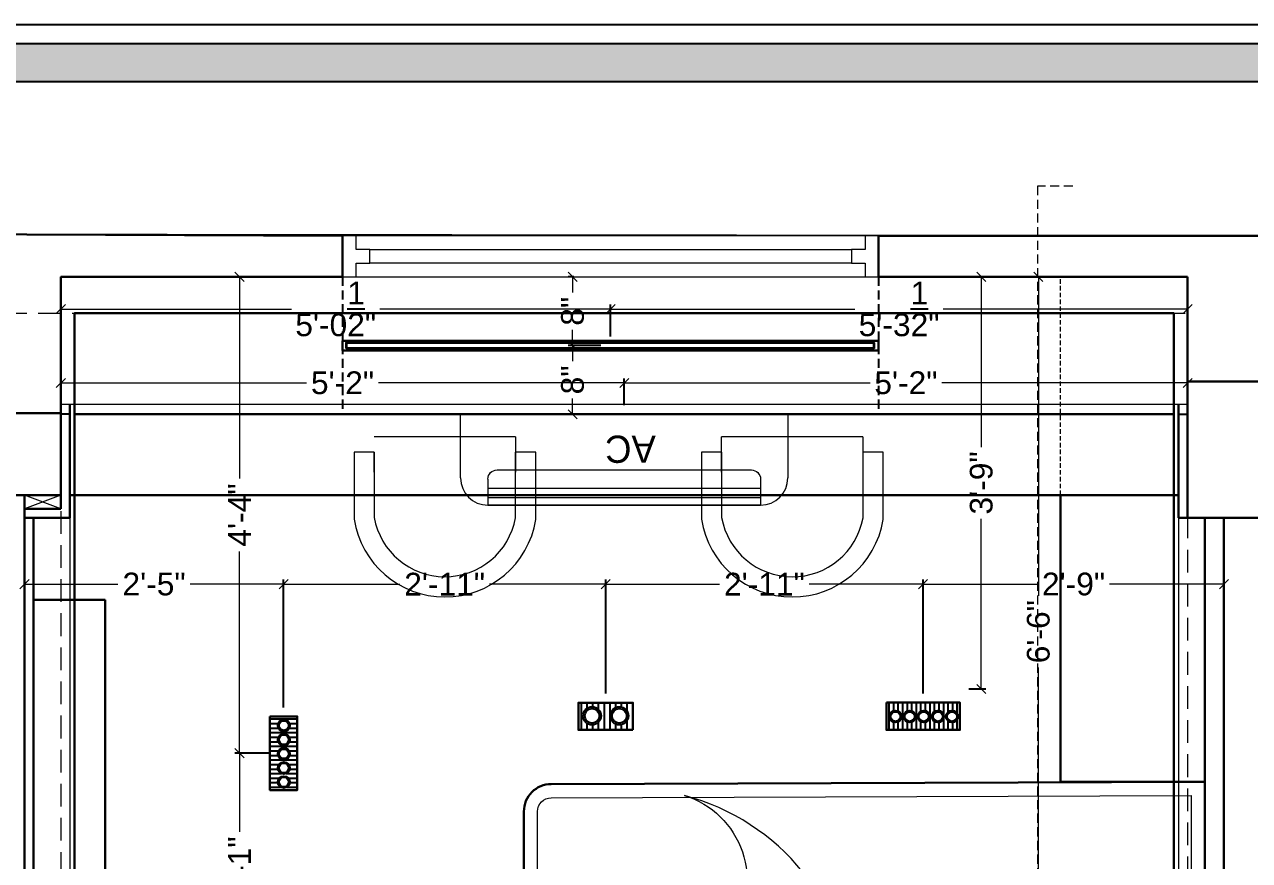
# Model space of a CAD drawing. Header units: millimetres. Extents: x 56222 to 3066687, y -650199 to -121287.
# Drawn here: x 129309.3 to 129444.1, y -185184.6 to -185092.7 of the extents above; entities that cross this region are included whole.
import ezdxf

# ---------------------------------------------------------------- set-up
doc = ezdxf.new("R2010")
doc.units = ezdxf.units.MM
doc.header["$MEASUREMENT"] = 0
doc.header["$PDMODE"] = 35
for name, pattern in [('00 . GROUND FLOOR$0$DASHED', [0.75, 0.5, -0.25]), ('CENTER', [2, 1.25, -0.25, 0.25, -0.25]), ('DASHED2', [0.375, 0.25, -0.125]), ('DASHEDX2', [1.5, 1, -0.5])]:
    doc.linetypes.add(name, pattern=pattern)
doc.layers.get('Defpoints').update_dxf_attribs({"color": 220})
for name, color, linetype, lineweight in [('COLUMN', 1, 'Continuous', 30), ('dim05', 1, 'Continuous', 13), ('Electrical', 84, 'Continuous', 30), ('FIRST FLOOR', 7, 'Continuous', 9), ('FIRST FLOOR_( PLine )_', 251, 'Continuous', 30), ('FURNITURE', 32, 'Continuous', 9), ('FURNITURE-1', 252, 'Continuous', 13), ('GF FALSE CEILING', 6, 'Continuous', 35), ('Labelling', 1, 'Continuous', 25), ('NAME PLATE', 7, 'Continuous', 25), ('Text', 7, 'Continuous', 15), ('wall', 7, 'Continuous', 30)]:
    doc.layers.add(name, color=color, linetype=linetype, lineweight=lineweight)
doc.layers.add('XX~SLAB ( PLINE )', color=251, linetype='Continuous', plot=False)
doc.styles.add('Arial', font='arial.ttf')
doc.styles.get("Standard").update_dxf_attribs({"font": 'arial.ttf', "height": 6})
doc.styles.add('TEXT', font='eurr____.ttf')
doc.dimstyles.new('ISO-25', dxfattribs={"dimtxt": 2.5, "dimasz": 1, "dimexe": 0.5, "dimexo": 1, "dimtad": 0, "dimdec": 1, "dimlunit": 4, "dimtxsty": 'Standard', "dimblk": 'OBLIQUE', "dimcen": 2.5, "dimclrd": 1, "dimclre": 1, "dimclrt": 5, "dimadec": 0, "dimazin": 0, "dimtfac": 1, "dimtdec": 1, "dimtmove": 0, "dimatfit": 3, "dimfxl": 1, "dimlwd": -1, "dimarcsym": 0})

# ---------------------------------------------------------------- blocks, each defined once
blk = doc.blocks.new('LAYOUT FILE')
at = {"layer": 'NAME PLATE', "true_color": 0xd39e00}
h = blk.add_hatch(color=42, dxfattribs=at)
h.paths.add_polyline_path([(3346889.83, -513806.18), (3346889.83, -514260.7), (3347535.56, -514260.7), (3347535.56, -513806.18)])
h.paths.add_polyline_path([(3346894.36, -513810.71), (3347531.03, -513810.71), (3347531.03, -514256.17), (3346894.36, -514256.17)], flags=16)
at = {"layer": 'NAME PLATE', "color": 42, "true_color": 0xd39e00}
for points in [[(3346887.56, -513803.91), (3347537.83, -513803.91), (3347537.83, -514262.96), (3346887.56, -514262.96)], [(3346889.83, -513806.18), (3347535.56, -513806.18), (3347535.56, -514260.7), (3346889.83, -514260.7)], [(3346894.36, -513810.71), (3347531.03, -513810.71), (3347531.03, -514256.17), (3346894.36, -514256.17)]]:
    blk.add_lwpolyline(points, close=True, dxfattribs=at)
blk = doc.blocks.new('KIDS')
at = {"layer": 'FURNITURE', "color": 9, "lineweight": 5, "true_color": 0xc7c8ca}
for p, q in [((134669.9, -183424.79), (134669.9, -183300.79)), ((134682.4, -183301.79), (134807.4, -183301.79)), ((134679.9, -183424.79), (134681.4, -183428.79)), ((134681.4, -183424.79), (134679.9, -183428.79)), ((134682.4, -183423.79), (134807.4, -183423.79))]:
    blk.add_line(p, q, dxfattribs=at)
at = {"layer": 'FURNITURE', "color": 9, "lineweight": 30, "true_color": 0xc7c8ca}
for p, q in [((134682.4, -183300.79), (134682.4, -183301.79)), ((134669.9, -183301.79), (134682.4, -183301.79)), ((134679.9, -183423.79), (134679.9, -183301.79)), ((134691.41, -183427.92), (134691.41, -183419.92)), ((134691.41, -183419.92), (134745.41, -183419.92)), ((134745.41, -183419.92), (134745.41, -183427.79)), ((134669.9, -183423.79), (134682.4, -183423.79)), ((134681.4, -183424.79), (134679.9, -183424.79)), ((134681.4, -183424.79), (134681.4, -183428.79)), ((134682.4, -183423.79), (134682.4, -183428.79)), ((134808.9, -183427.79), (134682.4, -183427.79)), ((134751.4, -183428.79), (134751.4, -183427.79)), ((134751.4, -183428.79), (134779.4, -183428.79))]:
    blk.add_line(p, q, dxfattribs=at)
at = {"layer": 'FURNITURE', "color": 9, "linetype": '00 . GROUND FLOOR$0$DASHED', "lineweight": 5, "true_color": 0xc7c8ca}
blk.add_line((134679.9, -183314.79), (134655.9, -183314.79), dxfattribs=at)
at = {"layer": 'FURNITURE', "color": 9, "true_color": 0xc7c8ca}
for p, q in [((134673.48, -183336.52, -0.04), (134677.38, -183336.52, -0.04)), ((134673.48, -183336.52, -0.04), (134673.48, -183352.07, -0.04)), ((134673.48, -183374.76, -0.04), (134677.38, -183374.76, -0.04)), ((134673.48, -183374.76, -0.04), (134673.48, -183390.31, -0.04))]:
    blk.add_line(p, q, dxfattribs=at)
at = {"layer": 'FURNITURE'}
blk.add_line((134677.38, -183352.07, -0.04), (134673.48, -183352.07, -0.04), dxfattribs=at)
at = {"layer": 'FURNITURE', "color": 9, "lineweight": 30, "true_color": 0xc7c8ca}
for points in [[(134682.4, -183296.79), (134780.43, -183296.79), (134780.43, -183298.89), (134682.4, -183298.89)], [(134780.43, -183296.79), (134780.43, -183314.79), (134807.4, -183314.79), (134807.4, -183296.79)]]:
    blk.add_lwpolyline(points, close=True, dxfattribs=at)
blk.add_lwpolyline([(134679.9, -183301.79), (134679.9, -183314.79), (134711.43, -183314.79), (134711.43, -183298.89), (134682.4, -183298.89)], dxfattribs=at)
blk.add_lwpolyline([(134777.68, -183373.83), (134714.68, -183373.83, -0.414214), (134711.68, -183370.83), (134711.43, -183298.89), (134780.43, -183298.89), (134780.68, -183370.83, -0.414214)], format="xyb", close=True, dxfattribs=at)
at = {"layer": 'FURNITURE', "color": 9, "linetype": 'DASHEDX2', "lineweight": 25, "true_color": 0xc7c8ca}
for points in [[(134655.9, -183334.79), (134671.01, -183334.79), (134671.01, -183300.79), (134655.9, -183300.79)], [(134655.9, -183393.79), (134671.01, -183393.79), (134671.01, -183424.79), (134655.9, -183424.79)]]:
    blk.add_lwpolyline(points, close=True, dxfattribs=at)
at = {"layer": 'FURNITURE', "color": 9, "true_color": 0xc7c8ca}
for points in [[(134777.68, -183372.33), (134714.68, -183372.33, -0.414214), (134713.18, -183370.83), (134712.93, -183300.39), (134778.93, -183300.39), (134779.18, -183370.83, -0.414214)], [(134727.94, -183351.04, -0.527965), (134735.73, -183337.52, 0.323475), (134712.93, -183356.16, -0.508743), (134727.94, -183351.04)]]:
    blk.add_lwpolyline(points, format="xyb", close=True, dxfattribs=at)
at = {"layer": 'FURNITURE', "color": 9, "true_color": 0xc7c8ca, "elevation": -0.01}
for points in [[(134745.42, -183317.71, -0.100586), (134745.42, -183302.71, -0.075726), (134721.42, -183302.71, -0.148967), (134721.42, -183317.71, -0.074116)], [(134749.5, -183317.71, 0.100586), (134749.5, -183302.71, 0.075726), (134773.5, -183302.71, 0.148967), (134773.5, -183317.71, 0.074116)]]:
    blk.add_lwpolyline(points, format="xyb", close=True, dxfattribs=at)
at = {"layer": 'FURNITURE', "color": 9, "true_color": 0xc7c8ca, "elevation": -0.04, "flags": 128}
for points in [[(134675.16, -183352.07), (134675.16, -183354.29), (134682.54, -183354.29, 0.853613), (134682.59, -183334.29), (134675.16, -183334.29), (134675.16, -183336.51)], [(134677.38, -183352.07), (134675.16, -183352.07), (134682.36, -183352.07, 0.835758), (134682.4, -183336.51), (134677.38, -183336.51), (134675.16, -183336.51)], [(134675.16, -183390.3), (134675.16, -183392.52), (134682.54, -183392.52, 0.853613), (134682.59, -183372.52), (134675.16, -183372.52), (134675.16, -183374.75)], [(134677.38, -183390.3), (134675.16, -183390.3), (134682.36, -183390.3, 0.835758), (134682.4, -183374.75), (134677.38, -183374.75), (134675.16, -183374.75)]]:
    blk.add_lwpolyline(points, format="xyb", dxfattribs=at)
at = {"layer": 'FURNITURE', "color": 9, "true_color": 0xc7c8ca}
for points in [[(134726.16, -183305.45, -0.01), (134726.93, -183306.86, -0.01), (134728.56, -183309.86, -0.01), (134727.12, -183312.98, -0.01), (134726.36, -183314.62, -0.01)], [(134726.8, -183305.45, -0.01), (134727.58, -183306.86, -0.01), (134729.21, -183309.86, -0.01), (134727.77, -183312.98, -0.01), (134727.01, -183314.62, -0.01)], [(134742, -183305.45, -0.01), (134741.22, -183306.86, -0.01), (134739.59, -183309.86, -0.01), (134741.03, -183312.98, -0.01), (134741.79, -183314.62, -0.01)], [(134742.64, -183305.45, -0.01), (134741.87, -183306.86, -0.01), (134740.24, -183309.86, -0.01), (134741.68, -183312.98, -0.01), (134742.44, -183314.62, -0.01)], [(134752.28, -183305.45, -0.01), (134753.05, -183306.86, -0.01), (134754.68, -183309.86, -0.01), (134753.24, -183312.98, -0.01), (134752.48, -183314.62, -0.01)], [(134752.92, -183305.45, -0.01), (134753.69, -183306.86, -0.01), (134755.32, -183309.86, -0.01), (134753.88, -183312.98, -0.01), (134753.13, -183314.62, -0.01)], [(134768.11, -183305.45, -0.01), (134767.34, -183306.86, -0.01), (134765.71, -183309.86, -0.01), (134767.15, -183312.98, -0.01), (134767.91, -183314.62, -0.01)], [(134768.76, -183305.45, -0.01), (134767.99, -183306.86, -0.01), (134766.35, -183309.86, -0.01), (134767.8, -183312.98, -0.01), (134768.55, -183314.62, -0.01)]]:
    blk.add_open_spline(points, degree=3, knots=[0, 0, 0, 0, 4.577917, 9.671137, 9.671137, 9.671137, 9.671137], dxfattribs=at)
blk = doc.blocks.new('_Oblique')
at = {"layer": 'wall', "color": 0, "lineweight": -2}
blk.add_line((-0.5, -0.5), (0.5, 0.5), dxfattribs=at)
blk = doc.blocks.new('*D196')
at = {"layer": 'Defpoints', "color": 0, "lineweight": 30, "transparency": 16777216}
for p in [(129337.8, -185154.25), (129373.25, -185167.28), (129337.8, -185168.8)]:
    blk.add_point(p, dxfattribs=at)
at = {"layer": 'dim05', "color": 1, "linetype": 'Continuous', "lineweight": -2, "transparency": 16777216}
for p, q in [((129337.8, -185167.8), (129337.8, -185153.75)), ((129373.25, -185166.28), (129373.25, -185153.75))]:
    blk.add_line(p, q, dxfattribs=at)
at = {"layer": 'dim05', "color": 1, "linetype": 'Continuous', "transparency": 16777216}
for p, q in [((129337.8, -185154.25), (129350.59, -185154.25)), ((129373.25, -185154.25), (129360.47, -185154.25))]:
    blk.add_line(p, q, dxfattribs=at)
at = {"layer": 'dim05', "color": 1, "transparency": 16777216, "rotation": 180}
blk.add_blockref('_Oblique', (129337.8, -185154.25), dxfattribs=at)
at = {"layer": 'dim05', "color": 1, "transparency": 16777216}
blk.add_blockref('_Oblique', (129373.25, -185154.25), dxfattribs=at)
at = {"layer": 'dim05', "color": 5, "lineweight": 25, "transparency": 16777216, "insert": (129355.53, -185154.25), "char_height": 2.5, "attachment_point": 5, "style": 'Arial'}
blk.add_mtext('2\'-11"', dxfattribs=at)
blk = doc.blocks.new('*D197')
at = {"layer": 'Defpoints', "color": 0, "lineweight": 30, "transparency": 16777216}
for p in [(129309.29, -185154.25), (129309.29, -185163.48), (129337.8, -185168.8)]:
    blk.add_point(p, dxfattribs=at)
at = {"layer": 'dim05', "color": 1, "linetype": 'Continuous', "lineweight": -2, "transparency": 16777216}
for p, q in [((129309.29, -185162.48), (129309.29, -185153.75)), ((129337.8, -185167.8), (129337.8, -185153.75))]:
    blk.add_line(p, q, dxfattribs=at)
at = {"layer": 'dim05', "color": 1, "linetype": 'Continuous', "transparency": 16777216}
for p, q in [((129309.29, -185154.25), (129319.58, -185154.25)), ((129337.8, -185154.25), (129327.52, -185154.25))]:
    blk.add_line(p, q, dxfattribs=at)
at = {"layer": 'dim05', "color": 1, "transparency": 16777216, "rotation": 180}
blk.add_blockref('_Oblique', (129309.29, -185154.25), dxfattribs=at)
at = {"layer": 'dim05', "color": 1, "transparency": 16777216}
blk.add_blockref('_Oblique', (129337.8, -185154.25), dxfattribs=at)
at = {"layer": 'dim05', "color": 5, "lineweight": 25, "transparency": 16777216, "insert": (129323.55, -185154.25), "char_height": 2.5, "attachment_point": 5, "style": 'Arial'}
blk.add_mtext('2\'-5"', dxfattribs=at)
blk = doc.blocks.new('*D200')
at = {"layer": 'Defpoints', "color": 0, "lineweight": 30, "transparency": 16777216}
for p in [(129417.19, -185120.46), (129420.87, -185120.46), (129417.19, -185198.49)]:
    blk.add_point(p, dxfattribs=at)
at = {"layer": 'dim05', "color": 1, "linetype": 'Continuous', "lineweight": -2, "transparency": 16777216}
for p, q in [((129418.19, -185120.46), (129421.37, -185120.46)), ((129418.19, -185198.49), (129421.37, -185198.49))]:
    blk.add_line(p, q, dxfattribs=at)
at = {"layer": 'dim05', "color": 1, "linetype": 'Continuous', "transparency": 16777216}
for p, q in [((129420.87, -185120.46), (129420.87, -185155.52)), ((129420.87, -185198.49), (129420.87, -185163.43))]:
    blk.add_line(p, q, dxfattribs=at)
at = {"layer": 'dim05', "color": 1, "transparency": 16777216}
for p, rotation in [((129420.87, -185120.46), 90), ((129420.87, -185198.49), 270)]:
    blk.add_blockref('_Oblique', p, dxfattribs=dict(at, rotation=rotation))
at = {"layer": 'dim05', "color": 5, "lineweight": 25, "transparency": 16777216, "insert": (129420.87, -185159.48), "char_height": 2.5, "attachment_point": 5, "rotation": 90, "style": 'Arial'}
blk.add_mtext('6\'-6"', dxfattribs=at)
blk = doc.blocks.new('*D203')
at = {"layer": 'Defpoints', "color": 0, "lineweight": 30, "transparency": 16777216}
for p in [(129333.39, -185120.46), (129332.95, -185172.84), (129336.17, -185172.84)]:
    blk.add_point(p, dxfattribs=at)
at = {"layer": 'dim05', "color": 1, "linetype": 'Continuous', "lineweight": -2, "transparency": 16777216}
for p, q in [((129332.39, -185120.46), (129332.45, -185120.46)), ((129335.17, -185172.84), (129332.45, -185172.84))]:
    blk.add_line(p, q, dxfattribs=at)
at = {"layer": 'dim05', "color": 1, "linetype": 'Continuous', "transparency": 16777216}
for p, q in [((129332.95, -185120.46), (129332.95, -185142.65)), ((129332.95, -185172.84), (129332.95, -185150.65))]:
    blk.add_line(p, q, dxfattribs=at)
at = {"layer": 'dim05', "color": 1, "transparency": 16777216}
for p, rotation in [((129332.95, -185120.46), 90), ((129332.95, -185172.84), 270)]:
    blk.add_blockref('_Oblique', p, dxfattribs=dict(at, rotation=rotation))
at = {"layer": 'dim05', "color": 5, "lineweight": 25, "transparency": 16777216, "insert": (129332.95, -185146.65), "char_height": 2.5, "attachment_point": 5, "rotation": 90, "style": 'Arial'}
blk.add_mtext('4\'-4"', dxfattribs=at)
blk = doc.blocks.new('*D204')
at = {"layer": 'Defpoints', "color": 0, "lineweight": 30, "transparency": 16777216}
for p in [(129337.17, -185172.84), (129332.95, -185198.09), (129336.3, -185198.09)]:
    blk.add_point(p, dxfattribs=at)
at = {"layer": 'dim05', "color": 1, "linetype": 'Continuous', "lineweight": -2, "transparency": 16777216}
for p, q in [((129336.17, -185172.84), (129332.45, -185172.84)), ((129335.3, -185198.09), (129332.45, -185198.09))]:
    blk.add_line(p, q, dxfattribs=at)
at = {"layer": 'dim05', "color": 1, "linetype": 'Continuous', "transparency": 16777216}
for p, q in [((129332.95, -185172.84), (129332.95, -185181.5)), ((129332.95, -185198.09), (129332.95, -185189.44))]:
    blk.add_line(p, q, dxfattribs=at)
at = {"layer": 'dim05', "color": 1, "transparency": 16777216}
for p, rotation in [((129332.95, -185172.84), 90), ((129332.95, -185198.09), 270)]:
    blk.add_blockref('_Oblique', p, dxfattribs=dict(at, rotation=rotation))
at = {"layer": 'dim05', "color": 5, "lineweight": 25, "transparency": 16777216, "insert": (129332.95, -185185.47), "char_height": 2.5, "attachment_point": 5, "rotation": 90, "style": 'Arial'}
blk.add_mtext('2\'-1"', dxfattribs=at)
blk = doc.blocks.new('*D205')
at = {"layer": 'Defpoints', "color": 0, "lineweight": 30, "transparency": 16777216}
for p in [(129437.29, -185124), (129373.79, -185128.02), (129437.29, -185128.02)]:
    blk.add_point(p, dxfattribs=at)
at = {"layer": 'dim05', "color": 1, "linetype": 'Continuous', "lineweight": -2, "transparency": 16777216}
for p, q in [((129373.79, -185127.02), (129373.79, -185123.5)), ((129437.29, -185127.02), (129437.29, -185123.5))]:
    blk.add_line(p, q, dxfattribs=at)
at = {"layer": 'dim05', "color": 1, "linetype": 'Continuous', "transparency": 16777216}
for p, q in [((129373.79, -185124), (129400.68, -185124)), ((129437.29, -185124), (129410.4, -185124))]:
    blk.add_line(p, q, dxfattribs=at)
at = {"layer": 'dim05', "color": 1, "transparency": 16777216, "rotation": 180}
blk.add_blockref('_Oblique', (129373.79, -185124), dxfattribs=at)
at = {"layer": 'dim05', "color": 1, "transparency": 16777216}
blk.add_blockref('_Oblique', (129437.29, -185124), dxfattribs=at)
at = {"layer": 'dim05', "color": 5, "lineweight": 25, "transparency": 16777216, "insert": (129405.54, -185124), "char_height": 2.5, "attachment_point": 5, "style": 'Arial'}
blk.add_mtext('5\'-3{\\H1x;\\S1/2;}"', dxfattribs=at)
blk = doc.blocks.new('*D206')
at = {"layer": 'Defpoints', "color": 0, "lineweight": 30, "transparency": 16777216}
for p in [(129313.29, -185124), (129313.29, -185128.02), (129373.79, -185128.02)]:
    blk.add_point(p, dxfattribs=at)
at = {"layer": 'dim05', "color": 1, "linetype": 'Continuous', "lineweight": -2, "transparency": 16777216}
for p, q in [((129313.29, -185127.02), (129313.29, -185123.5)), ((129373.79, -185127.02), (129373.79, -185123.5))]:
    blk.add_line(p, q, dxfattribs=at)
at = {"layer": 'dim05', "color": 1, "linetype": 'Continuous', "transparency": 16777216}
for p, q in [((129313.29, -185124), (129338.68, -185124)), ((129373.79, -185124), (129348.4, -185124))]:
    blk.add_line(p, q, dxfattribs=at)
at = {"layer": 'dim05', "color": 1, "transparency": 16777216, "rotation": 180}
blk.add_blockref('_Oblique', (129313.29, -185124), dxfattribs=at)
at = {"layer": 'dim05', "color": 1, "transparency": 16777216}
blk.add_blockref('_Oblique', (129373.79, -185124), dxfattribs=at)
at = {"layer": 'dim05', "color": 5, "lineweight": 25, "transparency": 16777216, "insert": (129343.54, -185124), "char_height": 2.5, "attachment_point": 5, "style": 'Arial'}
blk.add_mtext('5\'-0{\\H1x;\\S1/2;}"', dxfattribs=at)
blk = doc.blocks.new('*D207')
at = {"layer": 'Defpoints', "color": 0, "lineweight": 30, "transparency": 16777216}
for p in [(129437.29, -185132.12), (129375.29, -185135.57), (129437.29, -185135.57)]:
    blk.add_point(p, dxfattribs=at)
at = {"layer": 'dim05', "color": 1, "linetype": 'Continuous', "lineweight": -2, "transparency": 16777216}
for p, q in [((129375.29, -185134.57), (129375.29, -185131.62)), ((129437.29, -185134.57), (129437.29, -185131.62))]:
    blk.add_line(p, q, dxfattribs=at)
at = {"layer": 'dim05', "color": 1, "linetype": 'Continuous', "transparency": 16777216}
for p, q in [((129375.29, -185132.12), (129402.34, -185132.12)), ((129437.29, -185132.12), (129410.24, -185132.12))]:
    blk.add_line(p, q, dxfattribs=at)
at = {"layer": 'dim05', "color": 1, "transparency": 16777216, "rotation": 180}
blk.add_blockref('_Oblique', (129375.29, -185132.12), dxfattribs=at)
at = {"layer": 'dim05', "color": 1, "transparency": 16777216}
blk.add_blockref('_Oblique', (129437.29, -185132.12), dxfattribs=at)
at = {"layer": 'dim05', "color": 5, "lineweight": 25, "transparency": 16777216, "insert": (129406.29, -185132.12), "char_height": 2.5, "attachment_point": 5, "style": 'Arial'}
blk.add_mtext('5\'-2"', dxfattribs=at)
blk = doc.blocks.new('*D208')
at = {"layer": 'Defpoints', "color": 0, "lineweight": 30, "transparency": 16777216}
for p in [(129313.29, -185132.12), (129313.29, -185132.46), (129375.29, -185135.57)]:
    blk.add_point(p, dxfattribs=at)
at = {"layer": 'dim05', "color": 1, "linetype": 'Continuous', "lineweight": -2, "transparency": 16777216}
for p, q in [((129313.29, -185131.46), (129313.29, -185131.62)), ((129375.29, -185134.57), (129375.29, -185131.62))]:
    blk.add_line(p, q, dxfattribs=at)
at = {"layer": 'dim05', "color": 1, "linetype": 'Continuous', "transparency": 16777216}
for p, q in [((129313.29, -185132.12), (129340.34, -185132.12)), ((129375.29, -185132.12), (129348.24, -185132.12))]:
    blk.add_line(p, q, dxfattribs=at)
at = {"layer": 'dim05', "color": 1, "transparency": 16777216, "rotation": 180}
blk.add_blockref('_Oblique', (129313.29, -185132.12), dxfattribs=at)
at = {"layer": 'dim05', "color": 1, "transparency": 16777216}
blk.add_blockref('_Oblique', (129375.29, -185132.12), dxfattribs=at)
at = {"layer": 'dim05', "color": 5, "lineweight": 25, "transparency": 16777216, "insert": (129344.29, -185132.12), "char_height": 2.5, "attachment_point": 5, "style": 'Arial'}
blk.add_mtext('5\'-2"', dxfattribs=at)
blk = doc.blocks.new('*D209')
at = {"layer": 'Defpoints', "color": 0, "lineweight": 30, "transparency": 16777216}
for p in [(129370.73, -185120.46), (129369.61, -185128.01), (129373.73, -185128.01)]:
    blk.add_point(p, dxfattribs=at)
at = {"layer": 'dim05', "color": 1, "linetype": 'Continuous', "lineweight": -2, "transparency": 16777216}
for p, q in [((129369.73, -185120.46), (129369.11, -185120.46)), ((129372.73, -185128.01), (129369.11, -185128.01))]:
    blk.add_line(p, q, dxfattribs=at)
at = {"layer": 'dim05', "color": 1, "linetype": 'Continuous', "transparency": 16777216}
for p, q in [((129369.61, -185120.46), (129369.61, -185122.17)), ((129369.61, -185128.01), (129369.61, -185126.3))]:
    blk.add_line(p, q, dxfattribs=at)
at = {"layer": 'dim05', "color": 1, "transparency": 16777216}
for p, rotation in [((129369.61, -185120.46), 90), ((129369.61, -185128.01), 270)]:
    blk.add_blockref('_Oblique', p, dxfattribs=dict(at, rotation=rotation))
at = {"layer": 'dim05', "color": 5, "lineweight": 25, "transparency": 16777216, "insert": (129369.61, -185124.24), "char_height": 2.5, "attachment_point": 5, "rotation": 90, "style": 'Arial'}
blk.add_mtext('8"', dxfattribs=at)
blk = doc.blocks.new('*D210')
at = {"layer": 'Defpoints', "color": 0, "lineweight": 30, "transparency": 16777216}
for p in [(129369.61, -185128.01), (129369.61, -185135.57), (129369.61, -185135.57)]:
    blk.add_point(p, dxfattribs=at)
at = {"layer": 'dim05', "color": 1, "linetype": 'Continuous', "transparency": 16777216}
for p, q in [((129369.61, -185128.01), (129369.61, -185129.73)), ((129369.61, -185135.57), (129369.61, -185133.85))]:
    blk.add_line(p, q, dxfattribs=at)
at = {"layer": 'dim05', "color": 1, "linetype": 'Continuous', "lineweight": -2, "transparency": 16777216}
for p, q in [((129370.61, -185128.01), (129370.11, -185128.01)), ((129370.61, -185135.57), (129370.11, -185135.57))]:
    blk.add_line(p, q, dxfattribs=at)
at = {"layer": 'dim05', "color": 1, "transparency": 16777216}
for p, rotation in [((129369.61, -185128.01), 90), ((129369.61, -185135.57), 270)]:
    blk.add_blockref('_Oblique', p, dxfattribs=dict(at, rotation=rotation))
at = {"layer": 'dim05', "color": 5, "lineweight": 25, "transparency": 16777216, "insert": (129369.61, -185131.79), "char_height": 2.5, "attachment_point": 5, "rotation": 90, "style": 'Arial'}
blk.add_mtext('8"', dxfattribs=at)
blk = doc.blocks.new('*D284')
at = {"layer": 'Defpoints', "color": 0, "lineweight": 30, "transparency": 16777216}
for p in [(129373.25, -185154.25), (129373.25, -185167.28), (129408.18, -185167.28)]:
    blk.add_point(p, dxfattribs=at)
at = {"layer": 'dim05', "color": 1, "linetype": 'Continuous', "lineweight": -2, "transparency": 16777216}
for p, q in [((129373.25, -185166.28), (129373.25, -185153.75)), ((129408.18, -185166.28), (129408.18, -185153.75))]:
    blk.add_line(p, q, dxfattribs=at)
at = {"layer": 'dim05', "color": 1, "linetype": 'Continuous', "transparency": 16777216}
for p, q in [((129373.25, -185154.25), (129385.78, -185154.25)), ((129408.18, -185154.25), (129395.66, -185154.25))]:
    blk.add_line(p, q, dxfattribs=at)
at = {"layer": 'dim05', "color": 1, "transparency": 16777216, "rotation": 180}
blk.add_blockref('_Oblique', (129373.25, -185154.25), dxfattribs=at)
at = {"layer": 'dim05', "color": 1, "transparency": 16777216}
blk.add_blockref('_Oblique', (129408.18, -185154.25), dxfattribs=at)
at = {"layer": 'dim05', "color": 5, "lineweight": 25, "transparency": 16777216, "insert": (129390.72, -185154.25), "char_height": 2.5, "attachment_point": 5, "style": 'Arial'}
blk.add_mtext('2\'-11"', dxfattribs=at)
blk = doc.blocks.new('*D285')
at = {"layer": 'Defpoints', "color": 0, "lineweight": 30, "transparency": 16777216}
for p in [(129441.29, -185154.25), (129441.29, -185158.23), (129408.18, -185164.28)]:
    blk.add_point(p, dxfattribs=at)
at = {"layer": 'dim05', "color": 1, "linetype": 'Continuous', "lineweight": -2, "transparency": 16777216}
for p, q in [((129408.18, -185163.28), (129408.18, -185153.75)), ((129441.29, -185157.23), (129441.29, -185153.75))]:
    blk.add_line(p, q, dxfattribs=at)
at = {"layer": 'dim05', "color": 1, "linetype": 'Continuous', "transparency": 16777216}
for p, q in [((129408.18, -185154.25), (129420.77, -185154.25)), ((129441.29, -185154.25), (129428.71, -185154.25))]:
    blk.add_line(p, q, dxfattribs=at)
at = {"layer": 'dim05', "color": 1, "transparency": 16777216, "rotation": 180}
blk.add_blockref('_Oblique', (129408.18, -185154.25), dxfattribs=at)
at = {"layer": 'dim05', "color": 1, "transparency": 16777216}
blk.add_blockref('_Oblique', (129441.29, -185154.25), dxfattribs=at)
at = {"layer": 'dim05', "color": 5, "lineweight": 25, "transparency": 16777216, "insert": (129424.74, -185154.25), "char_height": 2.5, "attachment_point": 5, "style": 'Arial'}
blk.add_mtext('2\'-9"', dxfattribs=at)
blk = doc.blocks.new('bjf')
at = {"layer": 'Electrical', "lineweight": 25, "true_color": 0x000000}
h = blk.add_hatch(dxfattribs=at)
h.set_pattern_fill('ANSI31', color=18, scale=5, angle=45)
h.set_pattern_definition([(90, (131463.1016, -184596.8727), (-0.625, 0), [])])
h.paths.add_polyline_path([(132070.78, -185180.43), (132064.78, -185180.43), (132064.78, -185183.43), (132070.78, -185183.43)])
h.paths.add_polyline_path([(132067.28, -185181.88, -1), (132065.28, -185181.88, -1)], flags=16)
h.paths.add_polyline_path([(132070.28, -185181.88, -1), (132068.28, -185181.88, -1)], flags=16)
at = {"layer": 'Electrical', "color": 240, "true_color": 0xed1f24}
blk.add_lwpolyline([(132070.78, -185183.43), (132064.78, -185183.43), (132064.78, -185180.43), (132070.78, -185180.43)], close=True, dxfattribs=at)
at = {"layer": 'Electrical', "color": 18, "lineweight": 25, "true_color": 0x000000}
for centre, radius in [((132066.28, -185181.88), 1), ((132066.28, -185181.88), 0.8), ((132069.28, -185181.88), 1), ((132069.28, -185181.88), 0.8)]:
    blk.add_circle(centre, radius, dxfattribs=at)
blk = doc.blocks.new('*D301')
at = {"layer": 'Defpoints', "color": 0, "lineweight": 30, "transparency": 16777216}
for p in [(129412.23, -185120.46), (129414.59, -185120.46), (129412.23, -185165.78)]:
    blk.add_point(p, dxfattribs=at)
at = {"layer": 'dim05', "color": 1, "linetype": 'Continuous', "lineweight": -2, "transparency": 16777216}
for p, q in [((129413.23, -185120.46), (129415.09, -185120.46)), ((129413.23, -185165.78), (129415.09, -185165.78))]:
    blk.add_line(p, q, dxfattribs=at)
at = {"layer": 'dim05', "color": 1, "linetype": 'Continuous', "transparency": 16777216}
for p, q in [((129414.59, -185120.46), (129414.59, -185139.18)), ((129414.59, -185165.78), (129414.59, -185147.07))]:
    blk.add_line(p, q, dxfattribs=at)
at = {"layer": 'dim05', "color": 1, "transparency": 16777216}
for p, rotation in [((129414.59, -185120.46), 90), ((129414.59, -185165.78), 270)]:
    blk.add_blockref('_Oblique', p, dxfattribs=dict(at, rotation=rotation))
at = {"layer": 'dim05', "color": 5, "lineweight": 25, "transparency": 16777216, "insert": (129414.59, -185143.12), "char_height": 2.5, "attachment_point": 5, "rotation": 90, "style": 'Arial'}
blk.add_mtext('3\'-9"', dxfattribs=at)

msp = doc.modelspace()

# ---------------------------------------------------------------- hatches: boundary and pattern name
at = {"layer": 'Electrical', "lineweight": 25, "true_color": 0x000000}
h = msp.add_hatch(dxfattribs=at)
h.set_pattern_fill('ANSI31', color=18, scale=4, angle=45)
h.set_pattern_definition([(90, (116412.94763, -164199.44545), (-0.5, 4e-16), [])])
h.paths.add_polyline_path([(129406.47, -185167.28), (129405.6, -185168.33, -0.675401), (129405.14, -185169.47, -0.15536), (129404.76, -185169.35), (129404.14, -185170.1), (129404.14, -185170.28), (129412.23, -185170.28), (129412.23, -185167.28)])
h.paths.add_polyline_path([(129411.36, -185168.15, -1), (129411.36, -185169.47, -1)], flags=16)
h.paths.add_polyline_path([(129409.81, -185169.47, -1), (129409.81, -185168.15, -1)], flags=16)
h.paths.add_polyline_path([(129411.36, -185168.28, -1), (129411.36, -185169.34, -1)], flags=0)
h.paths.add_polyline_path([(129409.81, -185169.34, -1), (129409.81, -185168.28, -1)], flags=0)
h.paths.add_polyline_path([(129408.25, -185169.47, -1), (129408.25, -185168.15, -1)], flags=16)
h.paths.add_polyline_path([(129408.25, -185169.34, -1), (129408.25, -185168.28, -1)], flags=0)
h.paths.add_polyline_path([(129406.7, -185169.47, -1), (129406.7, -185168.15, -1)], flags=16)
h.paths.add_polyline_path([(129406.7, -185169.34, -1), (129406.7, -185168.28, -1)], flags=0)
h.paths.add_polyline_path([(129405.6, -185168.33), (129406.47, -185167.28), (129404.14, -185167.28), (129404.14, -185170.1), (129404.76, -185169.35, -0.731062), (129405.14, -185168.15, -0.193744)], flags=17)
h = msp.add_hatch(dxfattribs=at)
h.set_pattern_fill('ANSI31', color=18, scale=4, angle=135)
h.set_pattern_definition([(180, (108368.4655, -198102.08026), (-4e-16, -0.5), [])])
h.paths.add_polyline_path([(129336.3, -185171.13), (129337.35, -185170.26, 0.675401), (129338.49, -185169.8, 0.15536), (129338.37, -185169.42), (129339.12, -185168.8), (129339.3, -185168.8), (129339.3, -185176.89), (129336.3, -185176.89)])
h.paths.add_polyline_path([(129337.17, -185176.02, 1), (129338.49, -185176.02, 1)], flags=16)
h.paths.add_polyline_path([(129338.49, -185174.47, 1), (129337.17, -185174.47, 1)], flags=16)
h.paths.add_polyline_path([(129337.3, -185176.02, 1), (129338.36, -185176.02, 1)], flags=0)
h.paths.add_polyline_path([(129338.36, -185174.47, 1), (129337.3, -185174.47, 1)], flags=0)
h.paths.add_polyline_path([(129338.49, -185172.91, 1), (129337.17, -185172.91, 1)], flags=16)
h.paths.add_polyline_path([(129338.36, -185172.91, 1), (129337.3, -185172.91, 1)], flags=0)
h.paths.add_polyline_path([(129338.49, -185171.36, 1), (129337.17, -185171.36, 1)], flags=16)
h.paths.add_polyline_path([(129338.36, -185171.36, 1), (129337.3, -185171.36, 1)], flags=0)
h.paths.add_polyline_path([(129337.35, -185170.26), (129336.3, -185171.13), (129336.3, -185168.8), (129339.12, -185168.8), (129338.37, -185169.42, 0.731062), (129337.17, -185169.8, 0.193744)], flags=17)

# ---------------------------------------------------------------- linework, layer by layer
at = {"layer": 'COLUMN', "transparency": 33554687}
for points in [[(129437.29, -185131.96), (129450.29, -185131.96), (129450.29, -185146.96), (129437.29, -185146.96)], [(129437.29, -185131.96), (129450.29, -185131.96), (129450.29, -185146.96), (129437.29, -185146.96)], [(129304.79, -185135.46), (129313.29, -185135.46), (129313.29, -185144.46), (129304.79, -185144.46)]]:
    msp.add_lwpolyline(points, close=True, dxfattribs=at)
at = {"layer": 'Electrical', "lineweight": 15}
for p, q in [((129357.28, -185142.56), (129357.28, -185135.57)), ((129357.28, -185135.57), (129393.3, -185135.57)), ((129393.3, -185135.57), (129393.3, -185142.56)), ((129361.29, -185141.69), (129389.29, -185141.69)), ((129360.29, -185142.7), (129360.29, -185145.57)), ((129360.29, -185143.7), (129390.29, -185143.7)), ((129390.29, -185142.7), (129390.29, -185145.57)), ((129360.29, -185144.71), (129390.29, -185144.71)), ((129390.29, -185145.57), (129360.29, -185145.57)), ((129360.29, -185145.57), (129360.29, -185145.57)), ((129360.29, -185145.57), (129390.29, -185145.57))]:
    msp.add_line(p, q, dxfattribs=at)
at = {"layer": 'Electrical', "color": 7, "lineweight": 30}
msp.add_lwpolyline([(129403.29, -185127.49), (129344.29, -185127.49), (129344.29, -185128.55), (129403.29, -185128.55)], close=True, dxfattribs=at)
at = {"layer": 'Electrical', "color": 175, "lineweight": 30, "ltscale": 8, "true_color": 0x4554a5}
for points in [[(129344.69, -185128.32), (129344.69, -185127.7), (129402.78, -185127.7), (129402.78, -185128.32)], [(129344.71, -185128.3), (129344.71, -185127.72), (129402.76, -185127.72), (129402.76, -185128.3)]]:
    msp.add_lwpolyline(points, close=True, dxfattribs=at)
at = {"layer": 'Electrical', "color": 240, "true_color": 0xed1f24}
for points in [[(129404.14, -185167.28), (129412.23, -185167.28), (129412.23, -185170.28), (129404.14, -185170.28)], [(129336.3, -185168.8), (129336.3, -185176.89), (129339.3, -185176.89), (129339.3, -185168.8)]]:
    msp.add_lwpolyline(points, close=True, dxfattribs=at)
at = {"layer": 'Electrical', "color": 18, "lineweight": 25, "true_color": 0x000000}
for centre, radius in [((129337.83, -185169.8), 0.662), ((129337.83, -185169.8), 0.53), ((129405.14, -185168.81), 0.662), ((129405.14, -185168.81), 0.53), ((129406.7, -185168.81), 0.662), ((129406.7, -185168.81), 0.53), ((129408.25, -185168.81), 0.662), ((129408.25, -185168.81), 0.53), ((129409.81, -185168.81), 0.662), ((129409.81, -185168.81), 0.53), ((129411.36, -185168.81), 0.662), ((129411.36, -185168.81), 0.53), ((129337.83, -185171.36), 0.662), ((129337.83, -185171.36), 0.53), ((129337.83, -185172.91), 0.662), ((129337.83, -185172.91), 0.53), ((129337.83, -185174.47), 0.662), ((129337.83, -185174.47), 0.53), ((129337.83, -185176.02), 0.662), ((129337.83, -185176.02), 0.53)]:
    msp.add_circle(centre, radius, dxfattribs=at)
at = {"layer": 'Electrical', "lineweight": 15}
for centre, start, end in [((129360.29, -185142.56), 180, 270), ((129390.29, -185142.56), 270, 0)]:
    msp.add_arc(centre, 3.01, start, end, dxfattribs=at)
at = {"layer": 'Electrical', "lineweight": 15, "extrusion": (0, 0, -1)}
for centre, start_param, end_param in [((129361.29, -185142.7), 3.926991, 5.497787), ((129389.29, -185142.7), -0.785398, 0.785398)]:
    msp.add_ellipse(centre, major_axis=(0.71, 0.71), ratio=1, start_param=start_param, end_param=end_param, dxfattribs=at)
at = {"layer": 'FIRST FLOOR', "transparency": 33554687}
msp.add_lwpolyline([(129403.29, -185115.96), (129401.79, -185115.96), (129401.79, -185117.46), (129400.29, -185117.46), (129400.29, -185118.96), (129347.29, -185118.96), (129347.29, -185117.46), (129345.79, -185117.46), (129345.79, -185115.96), (129344.29, -185115.96), (129344.29, -185120.46), (129345.79, -185120.46), (129345.79, -185118.96), (129347.29, -185118.96), (129347.29, -185117.46), (129400.29, -185117.46), (129400.29, -185118.96), (129401.79, -185118.96), (129401.79, -185120.46), (129403.29, -185120.46), (129403.29, -185115.96), (129344.29, -185115.96), (129344.29, -185120.46), (129403.29, -185120.46)], close=True, dxfattribs=at)
at = {"layer": 'FIRST FLOOR_( PLine )_', "transparency": 33554687}
for p, q in [((129403.29, -185115.96), (129403.29, -185120.46)), ((129450.29, -185115.96), (129405.29, -185115.96)), ((129405.29, -185120.46), (129437.29, -185120.46)), ((129437.29, -185120.46), (129437.29, -185132.92)), ((129437.29, -185120.46), (129437.29, -185131.96)), ((129441.29, -185148.46), (129441.29, -185271.46))]:
    msp.add_line(p, q, dxfattribs=at)
for points in [[(129231.29, -185119.96), (129304.79, -185119.96), (129304.79, -185215.96), (129309.29, -185215.96), (129309.29, -185144.46), (129313.29, -185144.46), (129313.29, -185120.46), (129344.29, -185120.46), (129344.29, -185115.96), (129231.29, -185115.46)], [(129450.29, -185271.46), (129450.29, -185115.96), (129403.29, -185115.96), (129403.29, -185120.46), (129437.29, -185120.46)], [(129441.29, -185146.96), (129441.29, -185271.46)]]:
    msp.add_lwpolyline(points, dxfattribs=at)
at = {"layer": 'FURNITURE-1', "color": 251, "linetype": 'DASHEDX2', "true_color": 0x636466}
msp.add_lwpolyline([(129424.66, -185110.49), (129420.79, -185110.49), (129420.79, -185432.49), (129425.82, -185432.57)], dxfattribs=at)
at = {"layer": 'GF FALSE CEILING', "color": 9, "lineweight": 30, "true_color": 0xc7c8ca}
for points in [[(129314.79, -185135.57), (129435.79, -185135.57), (129435.79, -185124.46), (129314.79, -185124.46)], [(129314.79, -185135.57), (129314.79, -185270.46), (129435.79, -185270.46), (129435.79, -185135.57)]]:
    msp.add_lwpolyline(points, close=True, dxfattribs=at)
at = {"layer": 'Labelling', "color": 251, "linetype": 'DASHED2', "lineweight": 0, "ltscale": 10, "true_color": 0x636466, "transparency": 33554687}
for p, q in [((129437.29, -185120.46), (129437.29, -185271.46)), ((129213.29, -185124.46), (129437.29, -185124.46)), ((129313.29, -185142.46), (129313.29, -185280.46))]:
    msp.add_line(p, q, dxfattribs=at)
at = {"layer": 'XX~SLAB ( PLINE )', "transparency": 33554687}
msp.add_lwpolyline([(129293.61, -185115.77), (129450.29, -185115.96), (129450.29, -185425.96), (129441.29, -185425.96), (129421.49, -185425.96), (129381.15, -185425.96), (129355.79, -185425.96), (129213.29, -185425.96), (129213.29, -185461.96), (129045.29, -185461.96), (129045.29, -185115.46)], dxfattribs=at)

# ---------------------------------------------------------------- block references
at = {"layer": 'dim05', "lineweight": 30, "rotation": 270}
msp.add_blockref('KIDS', (312738.08, -50464.56), dxfattribs=at)
at = {"layer": 'FURNITURE', "color": 242, "linetype": 'CENTER', "lineweight": 30, "true_color": 0xcd2027}
msp.add_blockref('bjf', (-2694.53, 13.14), dxfattribs=at)
at = {"layer": 'NAME PLATE', "lineweight": 0, "transparency": 33554687, "xscale": 0.923144149751698, "yscale": 0.923144149751698, "zscale": 0.923144149751698}
msp.add_blockref('LAYOUT FILE', (-2960633.79, 289222.37, 0.22), dxfattribs=at)

# ---------------------------------------------------------------- texts
at = {"layer": 'Text', "style": 'TEXT'}
msp.add_text('AC', height=3, rotation=180, dxfattribs=at).set_placement((129378.77, -185137.91))

# ---------------------------------------------------------------- dimensions: what is measured, and where the dimension line sits
at = {"layer": 'dim05', "color": 27, "lineweight": 25, "true_color": 0x7d5120}
for base, p1, p2, angle, override, picture, middle in [((129332.95, -185172.84), (129333.39, -185120.46), (129336.17, -185172.84), 270, {"dimdec": 0, "dimtxsty": 'Arial', "dimtmove": 1}, '*D203', (129332.95, -185146.65)), ((129369.61, -185128.01), (129370.73, -185120.46), (129373.73, -185128.01), 270, {"dimdec": 0, "dimtxsty": 'Arial', "dimtmove": 1}, '*D209', (129369.61, -185124.24)), ((129414.59, -185120.46), (129412.23, -185165.78), (129412.23, -185120.46), 90, {"dimdec": 0, "dimtxsty": 'Arial', "dimtmove": 1}, '*D301', (129414.59, -185143.12)), ((129420.87, -185120.46), (129417.19, -185198.49), (129417.19, -185120.46), 270, {"dimtxsty": 'Arial', "dimtmove": 1}, '*D200', (129420.87, -185159.48)), ((129369.61, -185135.57), (129369.61, -185128.01), (129369.61, -185135.57), 270, {"dimdec": 0, "dimtxsty": 'Arial', "dimtmove": 1}, '*D210', (129369.61, -185131.79)), ((129332.9515, -185198.0925), (129337.1694, -185172.8433), (129336.304, -185198.0925), 270, {"dimtxsty": 'Arial', "dimtmove": 1}, '*D204', (129332.9515, -185185.4679))]:
    dim = msp.add_linear_dim(base=base, p1=p1, p2=p2, angle=angle, dimstyle='ISO-25', override=override, dxfattribs=at)
    dim.commit()
    dim.dimension.update_dxf_attribs({"geometry": picture, "text_midpoint": middle})
for base, p1, p2, override, picture, middle in [((129313.29, -185124), (129373.79, -185128.02), (129313.29, -185128.02), {"dimtxsty": 'Arial', "dimtmove": 1}, '*D206', (129343.54, -185124)), ((129437.29, -185124), (129373.79, -185128.02), (129437.29, -185128.02), {"dimtxsty": 'Arial', "dimtmove": 1}, '*D205', (129405.54, -185124)), ((129313.29, -185132.12), (129375.29, -185135.57), (129313.29, -185132.46), {"dimtxsty": 'Arial', "dimtmove": 1}, '*D208', (129344.29, -185132.12)), ((129437.29, -185132.12), (129375.29, -185135.57), (129437.29, -185135.57), {"dimtxsty": 'Arial', "dimtmove": 1}, '*D207', (129406.29, -185132.12)), ((129309.29, -185154.25), (129337.8, -185168.8), (129309.29, -185163.48), {"dimdec": 0, "dimtxsty": 'Arial', "dimtmove": 1}, '*D197', (129323.55, -185154.25)), ((129337.8, -185154.25), (129373.25, -185167.28), (129337.8, -185168.8), {"dimdec": 0, "dimtxsty": 'Arial', "dimtmove": 1}, '*D196', (129355.53, -185154.25)), ((129373.25, -185154.25), (129408.18, -185167.28), (129373.25, -185167.28), {"dimdec": 0, "dimtxsty": 'Arial', "dimtmove": 1}, '*D284', (129390.72, -185154.25)), ((129441.29, -185154.25), (129408.18, -185164.28), (129441.29, -185158.23), {"dimdec": 0, "dimtxsty": 'Arial', "dimtmove": 1}, '*D285', (129424.74, -185154.25))]:
    dim = msp.add_linear_dim(base=base, p1=p1, p2=p2, dimstyle='ISO-25', override=override, dxfattribs=at)
    dim.commit()
    dim.dimension.update_dxf_attribs({"geometry": picture, "text_midpoint": middle})

doc.saveas('drawing.dxf')
